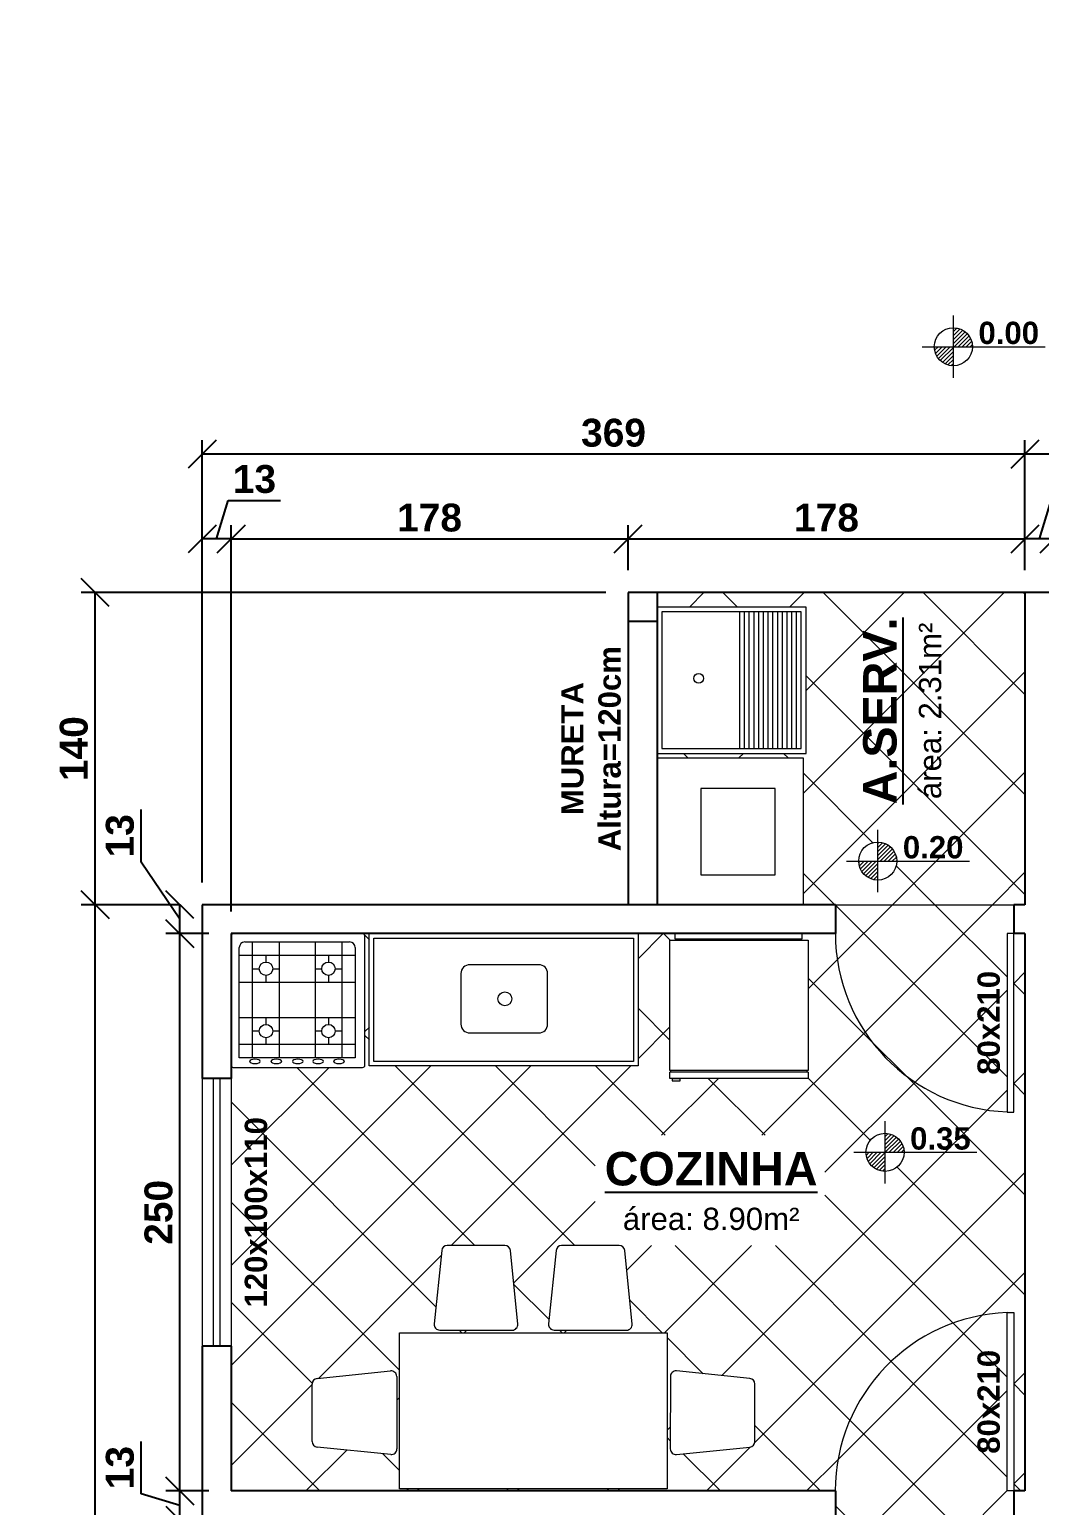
# Model space of a CAD drawing. Header units: centimetres. Extents: x -13279 to 0, y 0 to 5554.
# Drawn here: x -13279 to -12826, y 4892 to 5554 of the extents above; entities that cross this region are included whole.
import ezdxf
from ezdxf import colors
from ezdxf.entities.mleader import LeaderData, LeaderLine
from ezdxf.enums import TextEntityAlignment as Align
from ezdxf.math import Vec2, Vec3

# ---------------------------------------------------------------- set-up
doc = ezdxf.new("R2010")
doc.units = ezdxf.units.CM
for name, color, linetype, lineweight in [('Cotas', 7, 'Continuous', 9), ('Janela', 92, 'Continuous', 15), ('Objetos', 34, 'Continuous', 13), ('Paredes', 154, 'Continuous', 25), ('Piso', 253, 'Continuous', 9), ('Porta', 30, 'Continuous', 15), ('Símbolos', 1, 'Continuous', 13)]:
    doc.layers.add(name, color=color, linetype=linetype, lineweight=lineweight)
doc.layers.add('Texto', color=102, linetype='Continuous')
doc.styles.get("Standard").update_dxf_attribs({"font": ''})
doc.styles.add('texto', font='')
doc.styles.get('Standard').set_extended_font_data('Arial', bold=True)
doc.styles.get('texto').set_extended_font_data('Arial', bold=True)
doc.dimstyles.new('Cotas', dxfattribs={"dimscale": 0, "dimtxt": 2.5, "dimasz": 2.5, "dimexe": 1.25, "dimexo": 2, "dimtad": 1, "dimtxsty": 'texto', "dimblk": 'OBLIQUE', "dimcen": 2.5, "dimclrt": 102, "dimadec": 0, "dimazin": 0, "dimtfac": 1, "dimtmove": 1, "dimatfit": 3, "dimfxl": 1, "dimarcsym": 0})
doc.dimstyles.new('Portas e Janelas', dxfattribs={"dimscale": 0, "dimtxt": 2, "dimasz": 2.5, "dimexe": 1.25, "dimexo": 2, "dimtad": 1, "dimtxsty": 'texto', "dimblk": 'OBLIQUE', "dimcen": 2.5, "dimse1": 1, "dimse2": 1, "dimsd1": 1, "dimsd2": 1, "dimclrt": 102, "dimadec": 0, "dimazin": 0, "dimtfac": 1, "dimtmove": 0, "dimatfit": 3, "dimfxl": 1, "dimarcsym": 0})
pattern_1 = [(45, (-16250.36, 3868.814), (-22.45064, 22.45064), []), (135, (-16250.36, 3868.814), (-22.45064, -22.45064), [])]

# ---------------------------------------------------------------- blocks, each defined once
blk = doc.blocks.new('tanque')
at = {"layer": 'Objetos'}
for p, q in [((0, 0.3282), (0, -0.3282)), ((0.6683, 0.3282), (0, 0.3282)), ((0.0212, 0.307), (0.0212, -0.307)), ((0.6471, 0.307), (0.0212, 0.307)), ((0.3715, -0.307), (0.3715, 0.307)), ((0.3927, -0.307), (0.3927, 0.307)), ((0.4139, -0.307), (0.4139, 0.307)), ((0.4351, -0.307), (0.4351, 0.307)), ((0.4563, -0.307), (0.4563, 0.307)), ((0.4775, -0.307), (0.4775, 0.307)), ((0.4987, -0.307), (0.4987, 0.307)), ((0.5199, -0.307), (0.5199, 0.307)), ((0.5411, -0.307), (0.5411, 0.307)), ((0.5623, -0.307), (0.5623, 0.307)), ((0.5835, -0.307), (0.5835, 0.307)), ((0.6047, -0.307), (0.6047, 0.307)), ((0.6259, -0.307), (0.6259, 0.307)), ((0.6471, -0.307), (0.6471, 0.307)), ((0.6683, -0.3282), (0.6683, 0.3282)), ((0.625, 0.0929), (0.625, 0.0965)), ((0, -0.3282), (0.6683, -0.3282)), ((0.0212, -0.307), (0.6471, -0.307))]:
    blk.add_line(p, q, dxfattribs=at)
blk.add_circle((0.1868, 0.0083), 0.0214, dxfattribs=at)
blk = doc.blocks.new('máquina_lavar')
at = {"layer": 'Objetos'}
for p, q in [((0, -0.3294), (0, 0.3294)), ((0, 0.3294), (0.6554, 0.3294)), ((0.6554, 0.3294), (0.6554, -0.3294)), ((0.1962, 0.1918), (0.1962, -0.196)), ((0.5301, 0.1918), (0.1962, 0.1918)), ((0.5301, -0.196), (0.5301, 0.1918)), ((0.1962, -0.196), (0.5301, -0.196)), ((0.6554, -0.3294), (0, -0.3294))]:
    blk.add_line(p, q, dxfattribs=at)
blk = doc.blocks.new('geladeira')
at = {"layer": 'Objetos'}
for p, q in [((-0.2839, -0.0251), (-0.2839, 0)), ((-0.2839, 0), (0.2839, 0)), ((0.2839, 0), (0.2839, -0.0251)), ((-0.3079, -0.6145), (-0.3079, -0.0296)), ((-0.3079, -0.0296), (0.3121, -0.0296)), ((0.2839, -0.0251), (-0.2839, -0.0251)), ((0.3121, -0.0296), (0.3121, -0.6145)), ((0.3121, -0.6145), (-0.3079, -0.6145)), ((-0.3079, -0.6496), (-0.3079, -0.622)), ((0.3121, -0.622), (-0.3079, -0.622)), ((0.3121, -0.6496), (-0.3079, -0.6496)), ((-0.3034, -0.622), (-0.3034, -0.6145)), ((-0.2975, -0.6518), (-0.2975, -0.6598)), ((-0.2617, -0.6518), (-0.2975, -0.6518)), ((-0.2975, -0.6598), (-0.2617, -0.6598)), ((-0.2617, -0.6598), (-0.2617, -0.6518)), ((0.3075, -0.622), (0.3075, -0.6145)), ((0.3121, -0.622), (0.3121, -0.6496))]:
    blk.add_line(p, q, dxfattribs=at)
blk = doc.blocks.new('mesa_cozinha')
at = {"layer": 'Objetos'}
for p, q in [((-0.4105, 1.0687), (-0.4442, 0.7393)), ((-0.1275, 1.0911), (-0.3856, 1.0913)), ((-0.0695, 0.739), (-0.1026, 1.0684)), ((0.1025, 1.0687), (0.0688, 0.7393)), ((0.3855, 1.0911), (0.1274, 1.0913)), ((0.4436, 0.739), (0.4104, 1.0684)), ((-0.6, 0), (-0.6, 0.7)), ((-0.6, 0.7), (0.6, 0.7)), ((-0.4194, 0.7119), (-0.0944, 0.7116)), ((0.0937, 0.7119), (0.4186, 0.7116)), ((0.6, 0.7), (0.6, 0)), ((-0.9912, 0.2117), (-0.9914, 0.4698)), ((-0.9688, 0.4947), (-0.6394, 0.5285)), ((-0.612, 0.5036), (-0.6117, 0.1786)), ((0.6149, 0.5036), (0.6146, 0.1786)), ((0.9718, 0.4947), (0.6423, 0.5285)), ((0.9941, 0.2117), (0.9943, 0.4698)), ((-0.6391, 0.1537), (-0.9685, 0.1868)), ((0.642, 0.1537), (0.9715, 0.1868)), ((0.6, 0), (-0.6, 0))]:
    blk.add_line(p, q, dxfattribs=at)
for centre, start, end in [((-0.3856, 1.0663), 89.95, 174.48405), ((-0.1275, 1.0661), 5.41595, 89.95), ((0.1274, 1.0663), 89.95, 174.48405), ((0.3855, 1.0661), 5.41595, 89.95), ((-0.4193, 0.7369), 174.48405, 269.95), ((-0.0944, 0.7366), 269.95, 5.41595), ((0.0937, 0.7369), 174.48405, 269.95), ((0.4187, 0.7366), 269.95, 5.41595), ((-0.9664, 0.4698), 95.51595, 180.05), ((-0.637, 0.5036), 0.05, 95.51595), ((0.6399, 0.5036), 84.48405, 179.95), ((0.9693, 0.4698), 359.95, 84.48405), ((-0.9662, 0.2117), 180.05, 264.58405), ((0.9691, 0.2117), 275.41595, 359.95), ((-0.6367, 0.1786), 264.58405, 0.05), ((0.6396, 0.1786), 179.95, 275.41595)]:
    blk.add_arc(centre, 0.025, start, end, dxfattribs=at)
blk = doc.blocks.new('fogão')
at = {"layer": 'Objetos'}
for p, q in [((0.29, 0), (-0.29, 0)), ((-0.3, -0.01), (-0.3, -0.59)), ((-0.2633, -0.5572), (-0.2633, -0.0622)), ((-0.2383, -0.0372), (0.2317, -0.0372)), ((-0.2033, -0.5572), (-0.2033, -0.0372)), ((-0.0833, -0.5572), (-0.0833, -0.0372)), ((0.0767, -0.0372), (0.0767, -0.5572)), ((0.1967, -0.0372), (0.1967, -0.5572)), ((0.2567, -0.0622), (0.2567, -0.5572)), ((0.3, -0.59), (0.3, -0.01)), ((-0.2633, -0.0972), (0.2567, -0.0972)), ((-0.1433, -0.1272), (-0.1433, -0.0972)), ((0.1367, -0.0972), (0.1367, -0.1272)), ((-0.2033, -0.1572), (-0.1733, -0.1572)), ((-0.1433, -0.2172), (-0.1433, -0.1872)), ((-0.1133, -0.1572), (-0.0833, -0.1572)), ((0.0767, -0.1572), (0.1067, -0.1572)), ((0.1367, -0.1872), (0.1367, -0.2172)), ((0.1667, -0.1572), (0.1967, -0.1572)), ((-0.2633, -0.2172), (0.2567, -0.2172)), ((0.2567, -0.3772), (-0.2633, -0.3772)), ((-0.1433, -0.4072), (-0.1433, -0.3772)), ((0.1367, -0.3772), (0.1367, -0.4072)), ((-0.1733, -0.4372), (-0.2033, -0.4372)), ((-0.0833, -0.4372), (-0.1133, -0.4372)), ((0.1067, -0.4372), (0.0767, -0.4372)), ((0.1967, -0.4372), (0.1667, -0.4372)), ((0.2567, -0.4972), (-0.2633, -0.4972)), ((-0.1433, -0.4972), (-0.1433, -0.4672)), ((0.1367, -0.4672), (0.1367, -0.4972)), ((0.2567, -0.5572), (-0.2633, -0.5572)), ((-0.29, -0.6), (0.29, -0.6))]:
    blk.add_line(p, q, dxfattribs=at)
for centre in [(-0.1433, -0.1572), (0.1367, -0.1572), (-0.1433, -0.4372), (0.1367, -0.4372)]:
    blk.add_circle(centre, 0.03, dxfattribs=at)
for centre, radius, start, end in [((-0.29, -0.01), 0.01, 90, 180), ((0.29, -0.01), 0.01, 0, 90), ((-0.2383, -0.0622), 0.025, 90, 180), ((0.2317, -0.0622), 0.025, 0, 90), ((-0.29, -0.59), 0.01, 180, 270), ((0.29, -0.59), 0.01, 270, 0)]:
    blk.add_arc(centre, radius, start, end, dxfattribs=at)
at = {"layer": 'Objetos', "extrusion": (0, 0, -1)}
for centre in [(-0.193, -0.5731), (-0.097, -0.5731), (-0.001, -0.5731), (0.0902, -0.5731), (0.1839, -0.5731)]:
    blk.add_ellipse(centre, major_axis=(-0.024, 0), ratio=0.400522, dxfattribs=at)
blk = doc.blocks.new('pia_cozinha')
at = {"layer": 'Objetos'}
for p, q in [((-0.6024, -0.593), (-0.6024, 0)), ((-0.6024, 0), (0.6024, 0)), ((0.6024, 0), (0.6024, -0.593)), ((-0.5824, -0.573), (-0.5824, -0.0202)), ((-0.5824, -0.0202), (0.5824, -0.0202)), ((0.5824, -0.0202), (0.5824, -0.573)), ((-0.1917, -0.1791), (-0.1917, -0.4055)), ((0.1572, -0.1391), (-0.1517, -0.1391)), ((0.1972, -0.4055), (0.1972, -0.1791)), ((-0.1517, -0.4455), (0.1572, -0.4455)), ((0.6024, -0.593), (-0.6024, -0.593)), ((0.5824, -0.573), (-0.5824, -0.573))]:
    blk.add_line(p, q, dxfattribs=at)
blk.add_circle((0.0055, -0.2923), 0.031, dxfattribs=at)
for centre, start, end in [((-0.1517, -0.1791), 90, 180), ((0.1572, -0.1791), 0, 90), ((-0.1517, -0.4055), 180, 270), ((0.1572, -0.4055), 270, 0)]:
    blk.add_arc(centre, 0.04, start, end, dxfattribs=at)
blk = doc.blocks.new('_None')
blk = doc.blocks.new('Nível')
at = {"layer": 'Símbolos'}
h = blk.add_hatch(dxfattribs=at)
h.set_pattern_fill('ANSI31', color=256, scale=0.004)
h.set_pattern_definition([(45, (-3200.146804, -1488.010739), (-0.00898025612, 0.00898025612), [])])
h.paths.add_polyline_path([(0.0854, 0, 0.414214), (0, 0.0854), (0, 0)])
h.paths.add_polyline_path([(0, -0.0854), (0, 0), (-0.0854, 0, 0.414214)])
for p, q in [((0, -0.14), (0, 0.14)), ((-0.14, 0), (0.4121, 0))]:
    blk.add_line(p, q, dxfattribs=at)
blk.add_circle((0, 0), 0.0854, dxfattribs=at)
blk.add_attdef('0.00', text='', height=0.1, dxfattribs=at).set_placement((0.2485, 0.0622), align=Align.MIDDLE_CENTER)
blk = doc.blocks.new('_Oblique')
at = {"color": 0, "linetype": 'ByBlock', "lineweight": -2}
blk.add_line((-0.5, -0.5), (0.5, 0.5), dxfattribs=at)
blk = doc.blocks.new('*D39')
at = {"layer": 'Cotas', "color": 0, "lineweight": -2, "transparency": 16777216}
for p, q in [((-13229.13, 4897.11), (-13229.13, 4920.65)), ((-13211.81, 4891.91), (-13229.13, 4897.11)), ((-13198.83, 4898.41), (-13218.06, 4898.41)), ((-13211.81, 4885.41), (-13211.81, 4898.41)), ((-13198.83, 4885.41), (-13218.06, 4885.41))]:
    blk.add_line(p, q, dxfattribs=at)
at = {"layer": 'Defpoints', "color": 0, "transparency": 16777216}
for p in [(-13211.81, 4898.41), (-13188.83, 4898.41), (-13188.83, 4885.41)]:
    blk.add_point(p, dxfattribs=at)
at = {"layer": 'Cotas', "color": 0, "lineweight": -2, "transparency": 16777216, "xscale": 12.5, "yscale": 12.5, "zscale": 12.5}
for p, rotation in [((-13211.81, 4898.41), 90), ((-13211.81, 4885.41), 270)]:
    blk.add_blockref('_Oblique', p, dxfattribs=dict(at, rotation=rotation))
at = {"layer": 'Cotas', "color": 102, "transparency": 16777216, "insert": (-13238.64, 4908.88), "char_height": 12.5, "attachment_point": 5, "rotation": 90, "style": 'texto'}
blk.add_mtext('13', dxfattribs=at)
blk = doc.blocks.new('*D40')
at = {"layer": 'Cotas', "color": 0, "lineweight": -2, "transparency": 16777216}
for p, q in [((-13198.83, 5148.41), (-13218.06, 5148.41)), ((-13211.81, 4898.41), (-13211.81, 5148.41)), ((-13198.83, 4898.41), (-13218.06, 4898.41))]:
    blk.add_line(p, q, dxfattribs=at)
at = {"layer": 'Defpoints', "color": 0, "transparency": 16777216}
for p in [(-13211.81, 5148.41), (-13188.83, 5148.41), (-13188.83, 4898.41)]:
    blk.add_point(p, dxfattribs=at)
at = {"layer": 'Cotas', "color": 0, "lineweight": -2, "transparency": 16777216, "xscale": 12.5, "yscale": 12.5, "zscale": 12.5}
for p, rotation in [((-13211.81, 5148.41), 90), ((-13211.81, 4898.41), 270)]:
    blk.add_blockref('_Oblique', p, dxfattribs=dict(at, rotation=rotation))
at = {"layer": 'Cotas', "color": 102, "transparency": 16777216, "insert": (-13221.32, 5023.41), "char_height": 12.5, "attachment_point": 5, "rotation": 90, "style": 'texto'}
blk.add_mtext('250', dxfattribs=at)
blk = doc.blocks.new('*D41')
at = {"layer": 'Cotas', "color": 0, "lineweight": -2, "transparency": 16777216}
for p, q in [((-13229.13, 5180.53), (-13229.13, 5204.07)), ((-13211.81, 5154.91), (-13229.13, 5180.53)), ((-13211.83, 5161.41), (-13218.06, 5161.41)), ((-13211.81, 5148.41), (-13211.81, 5161.41)), ((-13198.83, 5148.41), (-13218.06, 5148.41))]:
    blk.add_line(p, q, dxfattribs=at)
at = {"layer": 'Defpoints', "color": 0, "transparency": 16777216}
for p in [(-13211.81, 5161.41), (-13201.83, 5161.41), (-13188.83, 5148.41)]:
    blk.add_point(p, dxfattribs=at)
at = {"layer": 'Cotas', "color": 0, "lineweight": -2, "transparency": 16777216, "xscale": 12.5, "yscale": 12.5, "zscale": 12.5}
for p, rotation in [((-13211.81, 5161.41), 90), ((-13211.81, 5148.41), 270)]:
    blk.add_blockref('_Oblique', p, dxfattribs=dict(at, rotation=rotation))
at = {"layer": 'Cotas', "color": 102, "transparency": 16777216, "insert": (-13238.64, 5192.3), "char_height": 12.5, "attachment_point": 5, "rotation": 90, "style": 'texto'}
blk.add_mtext('13', dxfattribs=at)
blk = doc.blocks.new('*D42')
at = {"layer": 'Cotas', "color": 0, "lineweight": -2, "transparency": 16777216}
for p, q in [((-13020.83, 5301.41), (-13256.05, 5301.41)), ((-13249.8, 5161.41), (-13249.8, 5301.41)), ((-13211.83, 5161.41), (-13256.05, 5161.41))]:
    blk.add_line(p, q, dxfattribs=at)
at = {"layer": 'Defpoints', "color": 0, "transparency": 16777216}
for p in [(-13249.8, 5301.41), (-13010.83, 5301.41), (-13201.83, 5161.41)]:
    blk.add_point(p, dxfattribs=at)
at = {"layer": 'Cotas', "color": 0, "lineweight": -2, "transparency": 16777216, "xscale": 12.5, "yscale": 12.5, "zscale": 12.5}
for p, rotation in [((-13249.8, 5301.41), 90), ((-13249.8, 5161.41), 270)]:
    blk.add_blockref('_Oblique', p, dxfattribs=dict(at, rotation=rotation))
at = {"layer": 'Cotas', "color": 102, "transparency": 16777216, "insert": (-13259.31, 5231.41), "char_height": 12.5, "attachment_point": 5, "rotation": 90, "style": 'texto'}
blk.add_mtext('140', dxfattribs=at)
blk = doc.blocks.new('*D43')
at = {"layer": 'Cotas', "color": 0, "lineweight": -2, "transparency": 16777216}
for p, q in [((-13211.83, 5161.41), (-13256.05, 5161.41)), ((-13249.8, 4459.41), (-13249.8, 5161.41)), ((-13211.83, 4459.41), (-13256.05, 4459.41))]:
    blk.add_line(p, q, dxfattribs=at)
at = {"layer": 'Defpoints', "color": 0, "transparency": 16777216}
for p in [(-13249.8, 5161.41), (-13201.83, 5161.41), (-13201.83, 4459.41)]:
    blk.add_point(p, dxfattribs=at)
at = {"layer": 'Cotas', "color": 0, "lineweight": -2, "transparency": 16777216, "xscale": 12.5, "yscale": 12.5, "zscale": 12.5}
for p, rotation in [((-13249.8, 5161.41), 90), ((-13249.8, 4459.41), 270)]:
    blk.add_blockref('_Oblique', p, dxfattribs=dict(at, rotation=rotation))
at = {"layer": 'Cotas', "color": 102, "transparency": 16777216, "insert": (-13259.31, 4810.41), "char_height": 12.5, "attachment_point": 5, "rotation": 90, "style": 'texto'}
blk.add_mtext('702', dxfattribs=at)
blk = doc.blocks.new('*D44')
at = {"layer": 'Cotas', "color": 0, "lineweight": -2, "transparency": 16777216}
for p, q in [((-13195.33, 5325.46), (-13190.13, 5342.78)), ((-13190.13, 5342.78), (-13166.59, 5342.78)), ((-13201.83, 5171.41), (-13201.83, 5331.71)), ((-13188.83, 5158.41), (-13188.83, 5331.71)), ((-13188.83, 5325.46), (-13201.83, 5325.46))]:
    blk.add_line(p, q, dxfattribs=at)
at = {"layer": 'Defpoints', "color": 0, "transparency": 16777216}
for p in [(-13201.83, 5325.46), (-13201.83, 5161.41), (-13188.83, 5148.41)]:
    blk.add_point(p, dxfattribs=at)
at = {"layer": 'Cotas', "color": 0, "lineweight": -2, "transparency": 16777216, "xscale": 12.5, "yscale": 12.5, "zscale": 12.5, "rotation": 180}
blk.add_blockref('_Oblique', (-13201.83, 5325.46), dxfattribs=at)
at = {"layer": 'Cotas', "color": 0, "lineweight": -2, "transparency": 16777216, "xscale": 12.5, "yscale": 12.5, "zscale": 12.5}
blk.add_blockref('_Oblique', (-13188.83, 5325.46), dxfattribs=at)
at = {"layer": 'Cotas', "color": 102, "transparency": 16777216, "insert": (-13178.36, 5352.29), "char_height": 12.5, "attachment_point": 5, "style": 'texto'}
blk.add_mtext('13', dxfattribs=at)
blk = doc.blocks.new('*D45')
at = {"layer": 'Cotas', "color": 0, "lineweight": -2, "transparency": 16777216}
for p, q in [((-13188.83, 5158.41), (-13188.83, 5331.71)), ((-13010.83, 5311.41), (-13010.83, 5331.71)), ((-13188.83, 5325.46), (-13010.83, 5325.46))]:
    blk.add_line(p, q, dxfattribs=at)
at = {"layer": 'Defpoints', "color": 0, "transparency": 16777216}
for p in [(-13010.83, 5325.46), (-13010.83, 5301.41), (-13188.83, 5148.41)]:
    blk.add_point(p, dxfattribs=at)
at = {"layer": 'Cotas', "color": 0, "lineweight": -2, "transparency": 16777216, "xscale": 12.5, "yscale": 12.5, "zscale": 12.5, "rotation": 180}
blk.add_blockref('_Oblique', (-13188.83, 5325.46), dxfattribs=at)
at = {"layer": 'Cotas', "color": 0, "lineweight": -2, "transparency": 16777216, "xscale": 12.5, "yscale": 12.5, "zscale": 12.5}
blk.add_blockref('_Oblique', (-13010.83, 5325.46), dxfattribs=at)
at = {"layer": 'Cotas', "color": 102, "transparency": 16777216, "insert": (-13099.83, 5334.98), "char_height": 12.5, "attachment_point": 5, "style": 'texto'}
blk.add_mtext('178', dxfattribs=at)
blk = doc.blocks.new('*D46')
at = {"layer": 'Cotas', "color": 0, "lineweight": -2, "transparency": 16777216}
for p, q in [((-13010.83, 5311.41), (-13010.83, 5331.71)), ((-12832.83, 5311.41), (-12832.83, 5331.71)), ((-13010.83, 5325.46), (-12832.83, 5325.46))]:
    blk.add_line(p, q, dxfattribs=at)
at = {"layer": 'Defpoints', "color": 0, "transparency": 16777216}
for p in [(-12832.83, 5325.46), (-13010.83, 5301.41), (-12832.83, 5301.41)]:
    blk.add_point(p, dxfattribs=at)
at = {"layer": 'Cotas', "color": 0, "lineweight": -2, "transparency": 16777216, "xscale": 12.5, "yscale": 12.5, "zscale": 12.5, "rotation": 180}
blk.add_blockref('_Oblique', (-13010.83, 5325.46), dxfattribs=at)
at = {"layer": 'Cotas', "color": 0, "lineweight": -2, "transparency": 16777216, "xscale": 12.5, "yscale": 12.5, "zscale": 12.5}
blk.add_blockref('_Oblique', (-12832.83, 5325.46), dxfattribs=at)
at = {"layer": 'Cotas', "color": 102, "transparency": 16777216, "insert": (-12921.83, 5334.98), "char_height": 12.5, "attachment_point": 5, "style": 'texto'}
blk.add_mtext('178', dxfattribs=at)
blk = doc.blocks.new('*D47')
at = {"layer": 'Cotas', "color": 0, "lineweight": -2, "transparency": 16777216}
for p, q in [((-12826.33, 5325.46), (-12821.13, 5342.78)), ((-12821.13, 5342.78), (-12797.59, 5342.78)), ((-12832.83, 5311.41), (-12832.83, 5331.71)), ((-12819.83, 5298.41), (-12819.83, 5331.71)), ((-12819.83, 5325.46), (-12832.83, 5325.46))]:
    blk.add_line(p, q, dxfattribs=at)
at = {"layer": 'Defpoints', "color": 0, "transparency": 16777216}
for p in [(-12832.83, 5325.46), (-12832.83, 5301.41), (-12819.83, 5288.41)]:
    blk.add_point(p, dxfattribs=at)
at = {"layer": 'Cotas', "color": 0, "lineweight": -2, "transparency": 16777216, "xscale": 12.5, "yscale": 12.5, "zscale": 12.5, "rotation": 180}
blk.add_blockref('_Oblique', (-12832.83, 5325.46), dxfattribs=at)
at = {"layer": 'Cotas', "color": 0, "lineweight": -2, "transparency": 16777216, "xscale": 12.5, "yscale": 12.5, "zscale": 12.5}
blk.add_blockref('_Oblique', (-12819.83, 5325.46), dxfattribs=at)
at = {"layer": 'Cotas', "color": 102, "transparency": 16777216, "insert": (-12809.36, 5352.29), "char_height": 12.5, "attachment_point": 5, "style": 'texto'}
blk.add_mtext('13', dxfattribs=at)
blk = doc.blocks.new('*D50')
at = {"layer": 'Cotas', "color": 0, "lineweight": -2, "transparency": 16777216}
for p, q in [((-12832.83, 5311.41), (-12832.83, 5369.78)), ((-12451.83, 5311.41), (-12451.83, 5369.78)), ((-12451.83, 5363.53), (-12832.83, 5363.53))]:
    blk.add_line(p, q, dxfattribs=at)
at = {"layer": 'Defpoints', "color": 0, "transparency": 16777216}
for p in [(-12832.83, 5363.53), (-12832.83, 5301.41), (-12451.83, 5301.41)]:
    blk.add_point(p, dxfattribs=at)
at = {"layer": 'Cotas', "color": 0, "lineweight": -2, "transparency": 16777216, "xscale": 12.5, "yscale": 12.5, "zscale": 12.5, "rotation": 180}
blk.add_blockref('_Oblique', (-12832.83, 5363.53), dxfattribs=at)
at = {"layer": 'Cotas', "color": 0, "lineweight": -2, "transparency": 16777216, "xscale": 12.5, "yscale": 12.5, "zscale": 12.5}
blk.add_blockref('_Oblique', (-12451.83, 5363.53), dxfattribs=at)
at = {"layer": 'Cotas', "color": 102, "transparency": 16777216, "insert": (-12642.33, 5373.04), "char_height": 12.5, "attachment_point": 5, "style": 'texto'}
blk.add_mtext('381', dxfattribs=at)
blk = doc.blocks.new('*D51')
at = {"layer": 'Cotas', "color": 0, "lineweight": -2, "transparency": 16777216}
for p, q in [((-13201.83, 5171.41), (-13201.83, 5369.78)), ((-12832.83, 5311.41), (-12832.83, 5369.78)), ((-12832.83, 5363.53), (-13201.83, 5363.53))]:
    blk.add_line(p, q, dxfattribs=at)
at = {"layer": 'Defpoints', "color": 0, "transparency": 16777216}
for p in [(-13201.83, 5363.53), (-12832.83, 5301.41), (-13201.83, 5161.41)]:
    blk.add_point(p, dxfattribs=at)
at = {"layer": 'Cotas', "color": 0, "lineweight": -2, "transparency": 16777216, "xscale": 12.5, "yscale": 12.5, "zscale": 12.5, "rotation": 180}
blk.add_blockref('_Oblique', (-13201.83, 5363.53), dxfattribs=at)
at = {"layer": 'Cotas', "color": 0, "lineweight": -2, "transparency": 16777216, "xscale": 12.5, "yscale": 12.5, "zscale": 12.5}
blk.add_blockref('_Oblique', (-12832.83, 5363.53), dxfattribs=at)
at = {"layer": 'Cotas', "color": 102, "transparency": 16777216, "insert": (-13017.33, 5373.04), "char_height": 12.5, "attachment_point": 5, "style": 'texto'}
blk.add_mtext('369', dxfattribs=at)
blk = doc.blocks.new('*D61')
at = {"layer": 'Defpoints', "color": 0, "transparency": 16777216}
for p in [(-12840.83, 5148.41), (-12840.83, 5068.41), (-12840.83, 5068.41)]:
    blk.add_point(p, dxfattribs=at)
at = {"layer": 'Cotas', "color": 102, "transparency": 16777216, "insert": (-12849.06, 5108.41), "char_height": 10, "attachment_point": 5, "rotation": 90, "style": 'texto'}
blk.add_mtext('80x210', dxfattribs=at)
blk = doc.blocks.new('*D66')
at = {"layer": 'Defpoints', "color": 0, "transparency": 16777216}
for p in [(-12840.83, 4978.41), (-12840.83, 4978.41), (-12840.83, 4898.41)]:
    blk.add_point(p, dxfattribs=at)
at = {"layer": 'Cotas', "color": 102, "transparency": 16777216, "insert": (-12849.06, 4938.41), "char_height": 10, "attachment_point": 5, "rotation": 90, "style": 'texto'}
blk.add_mtext('80x210', dxfattribs=at)
blk = doc.blocks.new('*D74')
at = {"layer": 'Defpoints', "color": 0, "transparency": 16777216}
for p in [(-13188.83, 5083.41), (-13169.4, 5083.41), (-13188.83, 4963.41)]:
    blk.add_point(p, dxfattribs=at)
at = {"layer": 'Cotas', "color": 102, "transparency": 16777216, "insert": (-13177.63, 5023.41), "char_height": 10, "attachment_point": 5, "rotation": 90, "style": 'texto'}
blk.add_mtext('120x100x110', dxfattribs=at)
blk = doc.blocks.new('*D76')
at = {"layer": 'Defpoints', "color": 0, "transparency": 16777216}
for p in [(-13010.83, 5301.41), (-13010.83, 5301.41), (-13010.83, 5161.41)]:
    blk.add_point(p, dxfattribs=at)
at = {"layer": 'Cotas', "color": 102, "transparency": 16777216, "insert": (-13027.39, 5231.41), "char_height": 10, "attachment_point": 5, "rotation": 90, "style": 'texto'}
blk.add_mtext('MURETA\\PAltura=120cm', dxfattribs=at)

msp = doc.modelspace()

# ---------------------------------------------------------------- hatches: boundary and pattern name
at = {"layer": 'Piso'}
h = msp.add_hatch(dxfattribs=at)
h.set_pattern_fill('NET', color=256, scale=10, angle=45)
h.set_pattern_definition(pattern_1)
h.paths.add_polyline_path([(-12832.828, 5301.412), (-12997.828, 5301.412), (-12997.828, 5294.93), (-12931.003, 5294.93), (-12931.003, 5229.299), (-12997.828, 5229.299), (-12997.828, 5227.299), (-12932.292, 5227.299), (-12932.292, 5161.412), (-12917.828, 5161.412), (-12837.828, 5161.412), (-12832.828, 5161.412)])
h.paths.add_polyline_path([(-12890.301, 5180.959, -1), (-12907.39, 5180.959, -1)], flags=16)
h = msp.add_hatch(dxfattribs=at)
h.set_pattern_fill('NET', color=256, scale=10, angle=45)
h.set_pattern_definition(pattern_1)
h.paths.add_polyline_path([(-12840.828, 5148.412), (-12837.828, 5148.412), (-12837.828, 5161.412), (-12917.828, 5161.412), (-12917.828, 5148.412, 0.4032697), (-12840.828, 5068.468)])
h.paths.add_polyline_path([(-12838.67, 5082.665), (-12838.67, 5134.282), (-12859.277, 5134.282), (-12859.277, 5082.665)], flags=25)
h = msp.add_hatch(dxfattribs=at)
h.set_pattern_fill('NET', color=256, scale=10, angle=45)
h.set_pattern_definition(pattern_1)
h.paths.add_polyline_path([(-12840.828, 4978.412), (-12837.828, 4978.412), (-12837.828, 4898.412), (-12832.828, 4898.412), (-12832.828, 5148.412), (-12837.828, 5148.412), (-12837.828, 5068.412), (-12840.828, 5068.412), (-12840.828, 5068.468, -0.4032697), (-12917.828, 5148.412), (-12932.839, 5148.412), (-12932.839, 5145.903), (-12989.613, 5145.903), (-12989.613, 5148.412), (-13006.351, 5148.412), (-13006.351, 5089.109), (-13126.828, 5089.109), (-13126.828, 5148.412), (-13129.828, 5148.412, -0.4142136), (-13128.828, 5147.412), (-13128.828, 5089.412, -0.4142136), (-13129.828, 5088.412), (-13187.828, 5088.412, -0.4142136), (-13188.828, 5089.412), (-13188.828, 5083.412), (-13188.828, 4963.412), (-13188.828, 4898.412), (-12917.884, 4898.412, -0.4032773)])
h.paths.add_polyline_path([(-12904.136, 5050.329, -1), (-12887.047, 5050.329, -1)], flags=16)
h.paths.add_polyline_path([(-12953.893, 4946.395), (-12953.916, 4920.584, -0.3832374), (-12956.151, 4918.1), (-12989.099, 4914.785, -0.4458834), (-12991.864, 4917.273), (-12991.835, 4949.772, -0.4424394), (-12989.095, 4952.258), (-12956.153, 4948.885, -0.38654)], flags=16)
h.paths.add_polyline_path([(-12930.02, 5083.448), (-12992.02, 5083.448), (-12992.02, 5086.208), (-12991.564, 5086.208), (-12991.564, 5086.961), (-12992.02, 5086.961), (-12992.02, 5145.448), (-12930.02, 5145.448), (-12930.02, 5086.961), (-12930.476, 5086.961), (-12930.476, 5086.208), (-12930.02, 5086.208)], flags=16)
h.paths.add_polyline_path([(-12993.328, 4969.412), (-12993.328, 4899.412), (-13113.328, 4899.412), (-13113.328, 4969.412)], flags=16)
h.paths.add_polyline_path([(-13008.976, 4973.337, -0.4458834), (-13011.464, 4970.572), (-13043.963, 4970.601, -0.4424394), (-13046.449, 4973.341), (-13043.076, 5006.283, -0.38654), (-13040.586, 5008.543), (-13014.775, 5008.52, -0.3832374), (-13012.291, 5006.285)], flags=16)
h.paths.add_polyline_path([(-13060.277, 4973.337, -0.4458834), (-13062.766, 4970.572), (-13095.264, 4970.601, -0.4424394), (-13097.75, 4973.341), (-13094.378, 5006.283, -0.38654), (-13091.887, 5008.543), (-13066.076, 5008.52, -0.3832374), (-13063.593, 5006.285)], flags=16)
h.paths.add_polyline_path([(-13114.526, 4949.772), (-13114.498, 4917.273, -0.4424394), (-13117.234, 4914.782), (-13150.182, 4918.097, -0.38654), (-13152.446, 4920.584), (-13152.469, 4946.395, -0.3832374), (-13150.238, 4948.882), (-13117.295, 4952.255, -0.4458834)], flags=16)
h.paths.add_polyline_path([(-13025.49, 5008.468), (-12922.536, 5008.468), (-12922.536, 5057.953), (-13025.49, 5057.953)], flags=16)
h.paths.add_polyline_path([(-12886.892, 5048.822), (-12854.596, 5048.822), (-12854.596, 5064.139), (-12886.892, 5064.139)], flags=24)
h.paths.add_polyline_path([(-13167.23, 4977.972), (-13167.23, 5068.436), (-13187.837, 5068.436), (-13187.837, 4977.972)], flags=24)
h = msp.add_hatch(dxfattribs=at)
h.set_pattern_fill('NET', color=256, scale=10, angle=45)
h.set_pattern_definition(pattern_1)
h.paths.add_polyline_path([(-12716.828, 4963.412), (-12729.828, 4963.412), (-12729.828, 4968.412), (-12734.828, 4968.412), (-12734.828, 4981.412, 0.4032697), (-12811.828, 5061.356), (-12811.828, 4981.412), (-12814.828, 4981.412), (-12814.828, 4968.412), (-12819.828, 4968.412), (-12819.828, 4885.412), (-12837.828, 4885.412), (-12837.828, 4898.412), (-12840.828, 4898.412), (-12840.828, 4978.412, 0.4032773), (-12917.884, 4898.412), (-12917.828, 4898.412), (-12917.828, 4885.412), (-13188.828, 4885.412), (-13188.828, 4825.412), (-13188.828, 4765.412), (-13187.828, 4692.294, -0.4142136), (-13182.205, 4697.917), (-13125.97, 4697.917, -0.4142136), (-13120.347, 4692.294), (-13120.347, 4686.67, -0.058101), (-13120.498, 4685.377), (-13112.192, 4677.071, -0.1989124), (-13110.545, 4673.094), (-13110.545, 4625.937, -0.2679492), (-13113.356, 4621.067), (-13113.356, 4617.311, -0.2679492), (-13110.545, 4612.441), (-13110.545, 4560.143, -0.2679492), (-13113.356, 4555.273), (-13113.356, 4551.83, -0.2514095), (-13109.79, 4547.884), (-13106.034, 4547.884, -0.2679492), (-13101.164, 4550.695), (-13048.866, 4550.695, -0.2679492), (-13043.996, 4547.884), (-13040.24, 4547.884, -0.2679492), (-13035.37, 4550.695), (-12989.98, 4550.695, -0.1989124), (-12986.003, 4549.048), (-12977.017, 4540.062, -0.1385301), (-12974.075, 4540.893), (-12968.451, 4540.893, -0.4142136), (-12962.828, 4535.27), (-12962.828, 4479.036, -0.4142136), (-12968.451, 4473.412), (-12917.884, 4472.413, -0.4032733), (-12840.828, 4552.412), (-12837.828, 4552.412), (-12837.828, 4472.412), (-12832.828, 4472.412), (-12832.828, 4800.412), (-12819.828, 4800.412), (-12819.828, 4685.412), (-12814.828, 4685.412), (-12814.828, 4672.412), (-12811.828, 4672.412), (-12811.828, 4592.412, 0.4032773), (-12734.772, 4672.412), (-12734.828, 4672.412), (-12734.828, 4685.412), (-12729.828, 4685.412), (-12729.828, 4800.412), (-12716.828, 4800.412, 0.4032697), (-12636.884, 4877.412), (-12716.828, 4877.412), (-12716.828, 4880.412), (-12729.828, 4880.412), (-12729.828, 4903.412), (-12716.828, 4903.412)])
h.paths.add_polyline_path([(-12988.028, 4866.21), (-12988.028, 4864.888), (-13015.464, 4864.888), (-13015.464, 4850.912, -0.4142136), (-13016.464, 4849.912), (-13090.192, 4849.912, -0.4142136), (-13091.192, 4850.912), (-13091.192, 4864.888), (-13118.628, 4864.888), (-13118.628, 4866.21), (-13117.064, 4866.21, 0.0466024), (-13107.852, 4867.07, -0.0466024), (-13098.641, 4867.931), (-13091.192, 4867.931), (-13091.192, 4883.412, -0.4142136), (-13090.192, 4884.412), (-13016.464, 4884.412, -0.4142136), (-13015.464, 4883.412), (-13015.464, 4867.931), (-13008.015, 4867.931, -0.0466024), (-12998.804, 4867.07, 0.0466024), (-12989.592, 4866.21)], flags=16)
h.paths.add_polyline_path([(-13059.349, 4868.697, -0.1313857), (-13057.685, 4872.521, -0.8298282), (-13048.971, 4872.521, -0.1313857), (-13047.307, 4868.697, 0.0301326)], flags=0)
h.paths.add_polyline_path([(-12996.219, 4688.479), (-12996.219, 4585.96), (-13060.513, 4585.96), (-13060.513, 4688.479)], flags=16)
h.paths.add_polyline_path([(-12998.919, 4685.779), (-12998.919, 4588.66), (-13057.813, 4588.66), (-13057.813, 4685.779)], flags=0)
h.paths.add_polyline_path([(-13003.776, 4653.429), (-13014.618, 4642.586), (-13025.461, 4653.429), (-13014.618, 4664.272)], flags=0)
h.paths.add_polyline_path([(-13014.618, 4661.726), (-13006.321, 4653.429), (-13014.618, 4645.132), (-13022.916, 4653.429)], flags=0)
h.paths.add_polyline_path([(-13011.464, 4651.589, -1), (-13018.215, 4651.589, -1)], flags=0)
h.paths.add_polyline_path([(-13026.533, 4666.93), (-13037.376, 4656.088), (-13048.219, 4666.93), (-13037.376, 4677.773)], flags=0)
h.paths.add_polyline_path([(-13029.079, 4666.93), (-13037.376, 4658.633), (-13045.673, 4666.93), (-13037.376, 4675.228)], flags=0)
h.paths.add_polyline_path([(-13010.269, 4618.987, -1), (-13047.617, 4618.987, -1)], flags=0)
h.paths.add_polyline_path([(-13014.769, 4618.987, -1), (-13043.117, 4618.987, -1)], flags=0)
h.paths.add_polyline_path([(-12928.812, 4544.998, -1), (-12945.901, 4544.998, -1)], flags=16)
h.paths.add_polyline_path([(-13012.278, 4741.576), (-12917.806, 4741.576), (-12917.806, 4791.061), (-13012.278, 4791.061)], flags=24)
h.paths.add_polyline_path([(-12738.096, 4807.412), (-12738.096, 4894.114), (-12787.581, 4894.114), (-12787.581, 4807.412)], flags=24)
h.paths.add_polyline_path([(-12928.657, 4543.49), (-12896.361, 4543.49), (-12896.361, 4558.808), (-12928.657, 4558.808)], flags=24)
h.paths.add_polyline_path([(-12793.189, 4914.097), (-12793.189, 4939.77), (-12818.947, 4939.77), (-12818.947, 4914.097)], flags=24)
h.paths.add_polyline_path([(-12741.453, 4993.618), (-12741.453, 5019.292), (-12767.212, 5019.292), (-12767.212, 4993.618)], flags=24)
h.paths.add_polyline_path([(-12742.294, 4619.652), (-12742.294, 4645.326), (-12768.053, 4645.326), (-12768.053, 4619.652)], flags=25)
h.paths.add_polyline_path([(-12790.533, 5008.392), (-12790.533, 5036.001), (-12816.292, 5036.001), (-12816.292, 5008.392)], flags=24)
h.paths.add_polyline_path([(-12689.848, 4854.756), (-12662.239, 4854.756), (-12662.239, 4880.515), (-12689.848, 4880.515)], flags=24)
h.paths.add_polyline_path([(-12837.127, 4925.392), (-12837.127, 4953.001), (-12862.886, 4953.001), (-12862.886, 4925.392)], flags=25)
h.paths.add_polyline_path([(-12793.189, 4829.986), (-12793.189, 4855.659), (-12818.947, 4855.659), (-12818.947, 4829.986)], flags=24)
h.paths.add_polyline_path([(-12789.671, 4619.392), (-12789.671, 4647.001), (-12815.429, 4647.001), (-12815.429, 4619.392)], flags=24)
h.paths.add_polyline_path([(-13166.818, 4782.627), (-13166.818, 4808.3), (-13192.576, 4808.3), (-13192.576, 4782.627)], flags=9)

# ---------------------------------------------------------------- linework, layer by layer
at = {"layer": 'Janela'}
for p, q in [((-13201.828, 5083.412), (-13201.828, 4963.412)), ((-13196.828, 5083.412), (-13196.828, 4963.412)), ((-13193.828, 5083.412), (-13193.828, 4963.412)), ((-13188.828, 5083.412), (-13188.828, 4963.412))]:
    msp.add_line(p, q, dxfattribs=at)
at = {"layer": 'Paredes'}
for p, q in [((-12451.828, 5301.412), (-13010.828, 5301.412)), ((-13010.828, 5301.412), (-13010.828, 5161.412)), ((-12997.828, 5301.412), (-12997.828, 5161.412)), ((-12832.828, 5301.412), (-12832.828, 5161.412)), ((-12997.828, 5288.412), (-13010.828, 5288.412)), ((-13201.828, 5161.412), (-13201.828, 5083.412)), ((-12917.828, 5161.412), (-13201.828, 5161.412)), ((-12917.828, 5161.412), (-12917.828, 5148.412)), ((-12832.828, 5161.412), (-12837.828, 5161.412)), ((-12837.828, 5161.412), (-12837.828, 5148.412)), ((-13188.828, 5148.412), (-13188.828, 5083.412)), ((-12917.828, 5148.412), (-13188.828, 5148.412)), ((-12832.828, 5148.412), (-12837.828, 5148.412)), ((-12832.828, 5148.412), (-12832.828, 4898.412)), ((-13188.828, 5083.412), (-13201.828, 5083.412)), ((-13188.828, 4963.412), (-13201.828, 4963.412)), ((-13201.828, 4963.412), (-13201.828, 4825.412)), ((-13188.828, 4963.412), (-13188.828, 4898.412)), ((-12917.828, 4898.412), (-13188.828, 4898.412)), ((-12917.828, 4898.412), (-12917.828, 4885.412)), ((-12832.828, 4898.412), (-12837.828, 4898.412)), ((-12837.828, 4898.412), (-12837.828, 4885.412))]:
    msp.add_line(p, q, dxfattribs=at)
at = {"layer": 'Piso'}
msp.add_line((-12917.828, 5161.412), (-12837.828, 5161.412), dxfattribs=at)
at = {"layer": 'Porta'}
for points in [[(-12837.828, 5148.412), (-12840.828, 5148.412), (-12840.828, 5068.412), (-12837.828, 5068.412)], [(-12837.828, 4898.412), (-12840.828, 4898.412), (-12840.828, 4978.412), (-12837.828, 4978.412)]]:
    msp.add_lwpolyline(points, close=True, dxfattribs=at)
for centre, radius, start, end in [((-12837.828, 5148.412), 80, 180, 267.852415), ((-12837.828, 4898.412), 80.056, 92.147585, 180)]:
    msp.add_arc(centre, radius, start, end, dxfattribs=at)

# ---------------------------------------------------------------- block references
at = {"xscale": 100, "yscale": 100, "zscale": 100}
for name, p in [('tanque', (-12997.828, 5262.114)), ('máquina_lavar', (-12997.828, 5194.356)), ('fogão', (-13158.828, 5148.412)), ('pia_cozinha', (-13066.59, 5148.412)), ('geladeira', (-12961.226, 5148.412)), ('mesa_cozinha', (-13053.328, 4899.412))]:
    msp.add_blockref(name, p, dxfattribs=at)
at = {"layer": 'Piso', "xscale": 100, "yscale": 100, "zscale": 100}
for p, values in [((-12864.949, 5411.693), {'0.00': '0.00'}), ((-12898.846, 5180.959), {'0.00': '0.20'}), ((-12895.591, 5050.329), {'0.00': '0.35'})]:
    msp.add_blockref('Nível', p, dxfattribs=at).add_auto_attribs(values)

# ---------------------------------------------------------------- dimensions: what is measured, and where the dimension line sits
at = {"layer": 'Cotas'}
for base, p1, p2, picture, middle in [((-13201.828, 5363.532), (-12832.828, 5301.412), (-13201.828, 5161.412), '*D51', (-13017.328, 5373.044)), ((-12832.828, 5363.532), (-12451.828, 5301.412), (-12832.828, 5301.412), '*D50', (-12642.328, 5373.044)), ((-13201.828, 5325.465), (-13188.828, 5148.412), (-13201.828, 5161.412), '*D44', (-13187.007, 5352.292)), ((-12832.828, 5325.465), (-12819.828, 5288.412), (-12832.828, 5301.412), '*D47', (-12818.007, 5352.292)), ((-13010.828, 5325.465), (-13188.828, 5148.412), (-13010.828, 5301.412), '*D45', (-13099.828, 5334.976)), ((-12832.828, 5325.465), (-13010.828, 5301.412), (-12832.828, 5301.412), '*D46', (-12921.828, 5334.976))]:
    dim = msp.add_linear_dim(base=base, p1=p1, p2=p2, dimstyle='Cotas', override={"dimscale": 5}, dxfattribs=at)
    dim.commit()
    dim.dimension.update_dxf_attribs({"geometry": picture, "text_midpoint": middle})
for base, p1, p2, picture, middle in [((-13249.802, 5301.412), (-13201.828, 5161.412), (-13010.828, 5301.412), '*D42', (-13259.309, 5231.412)), ((-13249.802, 5161.412), (-13201.828, 4459.412), (-13201.828, 5161.412), '*D43', (-13259.309, 4810.412)), ((-13211.815, 5148.412), (-13188.828, 4898.412), (-13188.828, 5148.412), '*D40', (-13221.322, 5023.412)), ((-13211.815, 4898.412), (-13188.828, 4885.412), (-13188.828, 4898.412), '*D39', (-13238.642, 4900.233))]:
    dim = msp.add_linear_dim(base=base, p1=p1, p2=p2, angle=90, dimstyle='Cotas', override={"dimscale": 5}, dxfattribs=at)
    dim.commit()
    dim.dimension.update_dxf_attribs({"geometry": picture, "text_midpoint": middle})
for base, p1, p2, text, picture, middle in [((-13010.828, 5301.412), (-13010.828, 5161.412), (-13010.828, 5301.412), 'MURETA\\PAltura=120cm', '*D76', (-13027.392, 5231.412)), ((-12840.828, 5068.412), (-12840.828, 5148.412), (-12840.828, 5068.412), '<>x210', '*D61', (-12849.062, 5108.412)), ((-13169.395, 5083.412), (-13188.828, 4963.412), (-13188.828, 5083.412), '<>x100x110', '*D74', (-13177.626, 5023.412)), ((-12840.828, 4978.412), (-12840.828, 4898.412), (-12840.828, 4978.412), '<>x210', '*D66', (-12849.062, 4938.412))]:
    dim = msp.add_linear_dim(base=base, p1=p1, p2=p2, angle=90, text=text, dimstyle='Portas e Janelas', override={"dimscale": 5}, dxfattribs=at)
    dim.commit()
    dim.dimension.update_dxf_attribs({"geometry": picture, "text_midpoint": middle})
dim = msp.add_linear_dim(base=(-13211.815, 5161.412), p1=(-13188.828, 5148.412), p2=(-13201.828, 5161.412), angle=90, dimstyle='Cotas', override={"dimscale": 5}, dxfattribs=at)
dim.commit()
dim.dimension.update_dxf_attribs({"geometry": '*D41', "text_midpoint": (-13229.134, 5183.65), "dimtype": 160})

# ---------------------------------------------------------------- leaders
at = {"layer": 'Texto'}
ml = msp.add_multileader_mtext('Standard', dxfattribs=at)
ml.set_content('{\\LA.SERV.\\P\\fArial|b0|i0|c0|p34;\\H0.66667x;\\lárea: 2.31m²}', color=256)
ml.set_leader_properties()
ml.set_arrow_properties(name='NONE')
ml.build(insert=Vec2(0, 0))
ml.multileader.update_dxf_attribs({"leader_type": 0, "arrow_head_size": 20, "scale": 5})
ctx = ml.context
ctx.base_point, ctx.scale, ctx.char_height, ctx.arrow_head_size, ctx.landing_gap_size, ctx.plane_origin, ctx.plane_x_axis, ctx.plane_y_axis = Vec3(-12897.821, 5197.136), 5, 15, 20, 10, Vec3(-12857.217, 5082.594), Vec3(0, 1), Vec3(-1, 0)
ctx.text_align_type = 1
notes = []
notes.append((ctx, [(0, (0, 0, 0), (0, 0), (1, 0), 1, [])]))
ctx.mtext.insert, ctx.mtext.text_direction, ctx.mtext.rotation, ctx.mtext.width, ctx.mtext.defined_height, ctx.mtext.alignment, ctx.mtext.flow_direction = Vec3(-12905.41, 5248.335), Vec3(0, 1), 1.5707963, 122.25869, 42.355, 2, 5
ml = msp.add_multileader_mtext('Standard', dxfattribs=at)
ml.set_content('{\\LQUARTO\\P\\fArial|b0|i0|c0|p34;\\H0.66667x;\\lárea: 9.57m²}', color=256)
ml.set_leader_properties()
ml.set_arrow_properties(name='NONE')
ml.build(insert=Vec2(0, 0))
ml.multileader.update_dxf_attribs({"leader_type": 0, "arrow_head_size": 20, "scale": 5})
ctx = ml.context
ctx.base_point, ctx.scale, ctx.char_height, ctx.arrow_head_size, ctx.landing_gap_size, ctx.plane_origin = Vec3(-12738.837, 5165.578), 5, 15, 20, 10, Vec3(-12821.116, 5182.607)
ctx.text_align_type = 1
notes.append((ctx, [(0, (0, 0, 0), (0, 0), (1, 0), 1, [])]))
ctx.mtext.insert, ctx.mtext.width, ctx.mtext.defined_height, ctx.mtext.alignment, ctx.mtext.flow_direction = Vec3(-12684.313, 5173.163), 122.25869, 42.355, 2, 5
ml = msp.add_multileader_mtext('Standard', dxfattribs=at)
ml.set_content('{\\LCOZINHA\\P\\fArial|b0|i0|c0|p34;\\H0.66667x;\\lárea: 8.90m²}', color=256)
ml.set_leader_properties()
ml.set_arrow_properties(name='NONE')
ml.build(insert=Vec2(0, 0))
ml.multileader.update_dxf_attribs({"leader_type": 0, "arrow_head_size": 20, "scale": 5})
ctx = ml.context
ctx.base_point, ctx.scale, ctx.char_height, ctx.arrow_head_size, ctx.landing_gap_size, ctx.plane_origin = Vec3(-13030.747, 5042.904), 5, 15, 20, 10, Vec3(-13054.414, 5050.489)
ctx.text_align_type = 1
notes.append((ctx, [(0, (0, 0, 0), (0, 0), (1, 0), 1, [])]))
ctx.mtext.insert, ctx.mtext.width, ctx.mtext.defined_height, ctx.mtext.alignment, ctx.mtext.flow_direction = Vec3(-12973.558, 5050.489), 122.25869, 42.355, 2, 5
ml = msp.add_multileader_mtext('Standard', dxfattribs=at)
ml.set_content('{\\LBANHEIRO\\P\\fArial|b0|i0|c0|p34;\\H0.66667x;\\lárea: 3.02m²}', color=256)
ml.set_leader_properties()
ml.set_arrow_properties(name='NONE')
ml.build(insert=Vec2(0, 0))
ml.multileader.update_dxf_attribs({"leader_type": 0, "arrow_head_size": 20, "scale": 5})
ctx = ml.context
ctx.base_point, ctx.scale, ctx.char_height, ctx.arrow_head_size, ctx.landing_gap_size, ctx.plane_origin = Vec3(-12694, 4961.255), 5, 15, 20, 10, Vec3(-12722.295, 4964.073)
ctx.text_align_type = 1
notes.append((ctx, [(0, (0, 0, 0), (0, 0), (1, 0), 1, [])]))
ctx.mtext.insert, ctx.mtext.width, ctx.mtext.defined_height, ctx.mtext.alignment, ctx.mtext.flow_direction = Vec3(-12629.305, 4968.844), 122.25869, 42.355, 2, 5
for ctx, leaders in notes:
    for number, flags, end, landing, length, lines in leaders:
        leader = LeaderData()
        leader.index, (leader.has_last_leader_line, leader.has_dogleg_vector, leader.attachment_direction) = number, flags
        leader.last_leader_point, leader.dogleg_vector, leader.dogleg_length = Vec3(end), Vec3(landing), length
        for number, points, colour, breaks in lines:
            line = LeaderLine()
            line.index, line.vertices, line.color, line.breaks = number, Vec3.list(points), colors.encode_raw_color(colour), breaks
            leader.lines.append(line)
        ctx.leaders.append(leader)

doc.saveas('drawing.dxf')
